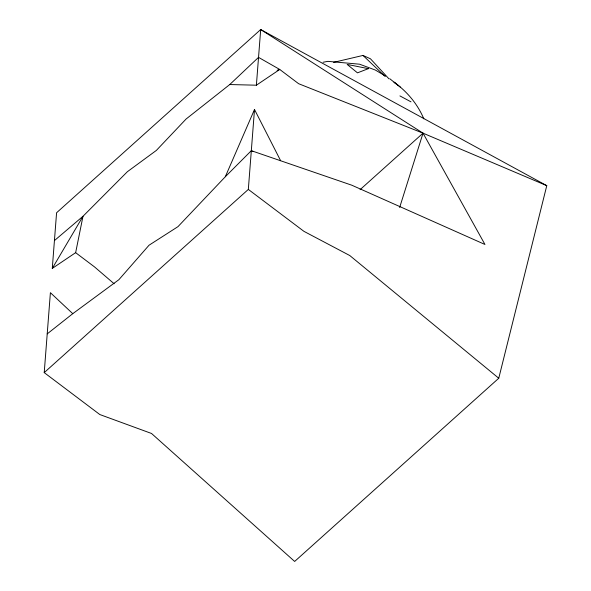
<?xml version="1.0" encoding="UTF-8"?>
<svg xmlns="http://www.w3.org/2000/svg" width="591" height="591" viewBox="0 0 591 591"><rect width="100%" height="100%" fill="white"/><g stroke="black" fill="none" stroke-linecap="round" stroke-linejoin="round"><path stroke-width="0.89" d="M44.222 372.618L50.398 292.685L72.774 313.673L118.88 279.691L149.043 245.213L177.972 226.649L225.311 176.746L251.323 150.683L351.808 185.212L484.96 244.475L423.03 133.167L260.69 29.55L56.581 212.76L52.281 268.403L75.641 252.675L82.991 216.284L127.405 171.693L156.371 150.41L186.121 118.998L229.751 84.543L258.533 57.371L279.75 69.465L298.632 83.708L423.03 133.167L546.778 185.655L498.76 378.24L294.658 561.45L151.532 433.476L99.82 414.542L44.222 372.618L248.331 189.415L254.507 109.483L280.636 160.7M229.751 84.543L256.383 85.2L260.69 29.55L546.778 185.655M399.634 207.522L423.03 133.167L360.074 189.674M225.311 176.746L254.507 109.483M52.281 268.403L82.991 216.284L54.431 240.581M47.214 333.885L72.774 313.673M256.383 85.2L279.75 69.465L277.12 70.263M333.523 62.373L362.992 55.436L370.468 58.797L388.959 78.847M323.078 62.254L327.865 61.346L359.564 64.197L375.329 70.041L385.591 76.136M399.922 95.912L410.996 101.851M251.323 150.683L252.896 151.614M248.331 189.415L303.929 231.34L349.776 255.534L498.76 378.24M75.641 252.675L94.523 266.91L114.129 283.746M400.58 87.328L394.005 82.149C407 91.435 417.697 104.164 423.806 118.835M389.824 78.773L398.075 85.37M362.992 55.436L384.918 76.261M368.356 68.659L357.474 72.848L347.153 64.412L368.356 68.659"/></g></svg>
